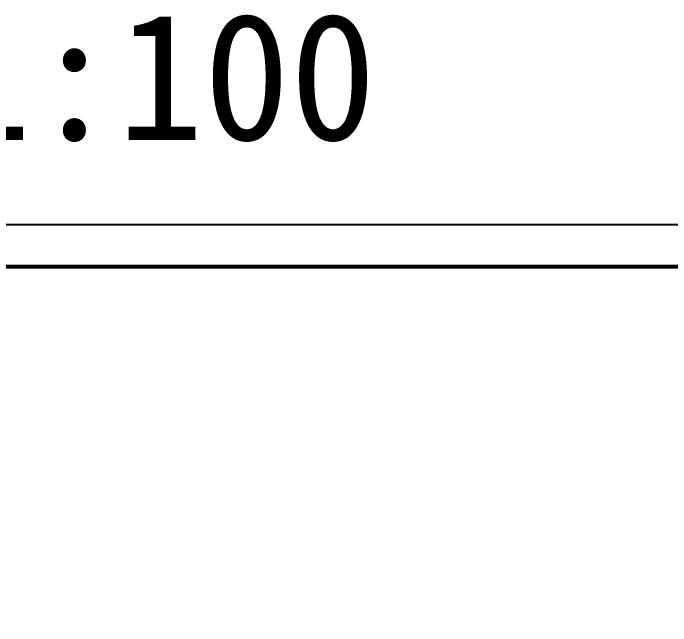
# Model space of a CAD drawing. Extents: x 27938 to 1042331, y -235042 to 1535213.
# Drawn here: x 675249 to 690817, y 383526 to 398024 of the extents above; entities that cross this region are included whole.
import ezdxf

# ---------------------------------------------------------------- set-up
doc = ezdxf.new("R2010")
doc.units = 0
doc.header["$LTSCALE"] = 1000
doc.header["$MEASUREMENT"] = 0
doc.layers.add('yichutu', color=7, linetype='Continuous', true_color=0xffffff, plot=False)
doc.layers.add('图框', color=140, linetype='Continuous')
doc.styles.add('_TCH_LABEL', font='simhei.ttf')

# ---------------------------------------------------------------- blocks, each defined once
blk = doc.blocks.new('TK')
at = {"layer": '图框'}
blk.add_lwpolyline([(465375, 548714), (549475, 548714), (549475, 489314), (465375, 489314)], close=True, dxfattribs=at)
blk.add_lwpolyline([(465375, 548714), (549475, 548714), (549475, 489314), (465375, 489314)], close=True, dxfattribs=at)
at = {"layer": '图框', "const_width": 100}
blk.add_lwpolyline([(548475, 490314), (548475, 547714), (467875, 547714), (467875, 490314)], close=True, dxfattribs=at)
blk = doc.blocks.new('yct-841-594-84100-59399.9999999999-100-1000.0')
at = {"layer": 'yichutu', "color": 7, "true_color": 0xffffff}
blk.add_lwpolyline([(0, 0), (0, 59400), (84100, 59400), (84100, 0)], close=True, dxfattribs=at)
at = {"layer": 'yichutu', "color": 7, "true_color": 0xffffff, "style": '_TCH_LABEL'}
blk.add_text('A1 1:100', height=3000, dxfattribs=at).set_placement((0, 61400))

msp = doc.modelspace()

# ---------------------------------------------------------------- block references
msp.add_blockref('TK', (202139.1, -155690.1))
at = {"layer": 'yichutu'}
msp.add_blockref('yct-841-594-84100-59399.9999999999-100-1000.0', (667514.1, 333623.5), dxfattribs=at)

doc.saveas('drawing.dxf')
